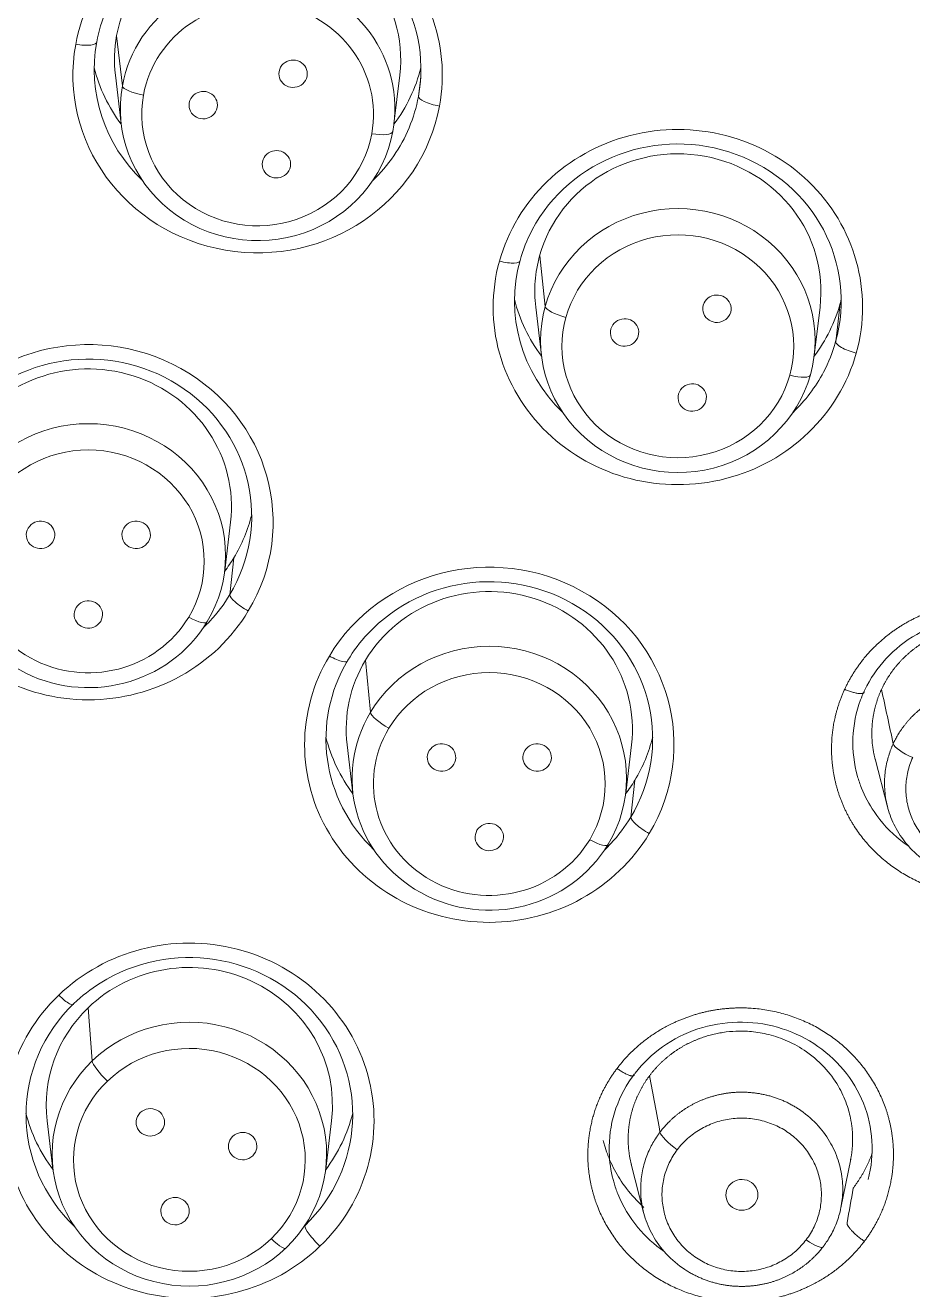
# Model space of a CAD drawing. Extents: x 6534 to 7663, y 0 to 827.
# Drawn here: x 7119.83 to 7132.29, y 513.74 to 531.49 of the extents above; entities that cross this region are included whole.
import ezdxf

# ---------------------------------------------------------------- set-up
doc = ezdxf.new("R2010")
doc.units = 0
doc.header["$LTSCALE"] = 30
doc.header["$MEASUREMENT"] = 0
doc.layers.add('1', color=7, linetype='CONTINUOUS')

msp = doc.modelspace()

# ---------------------------------------------------------------- linework, layer by layer
at = {"layer": '1', "color": 7, "linetype": 'Continuous', "lineweight": 13}
for p, q in [((7121.112, 531.348), (7121.193, 530.645)), ((7125.381, 530.76), (7125.349, 530.495)), ((7127.051, 528.258), (7127.13, 527.547)), ((7131.27, 527.588), (7131.207, 527.052)), ((7122.758, 524.02), (7122.701, 523.5)), ((7124.604, 522.579), (7124.675, 521.849)), ((7128.387, 520.896), (7128.33, 520.376)), ((7120.712, 517.702), (7120.77, 516.956))]:
    msp.add_line(p, q, dxfattribs=at)
at = {"layer": '1', "color": 7, "linetype": 'Continuous', "lineweight": 18}
for p, q in [((7121.095, 530.793), (7121.176, 530.112)), ((7125.005, 530.112), (7125.087, 530.793)), ((7126.995, 527.537), (7127.077, 526.856)), ((7130.906, 526.856), (7130.988, 527.537)), ((7122.63, 523.836), (7122.711, 524.517)), ((7124.348, 521.392), (7124.429, 520.711)), ((7128.259, 520.711), (7128.34, 521.392)), ((7131.759, 521.194), (7131.935, 520.521)), ((7120.137, 516.116), (7120.218, 515.435)), ((7124.047, 515.435), (7124.129, 516.116)), ((7128.337, 515.504), (7128.51, 514.827)), ((7131.279, 514.892), (7131.418, 515.576))]:
    msp.add_line(p, q, dxfattribs=at)
for centre, major_axis, ratio, start_param, end_param in [((7103.394, 533.307), (-60.5, 0), 0.961466, 2.420581, 4.712389), ((7103.394, 533.445), (60, 0), 0.961466, 4.72417, 7.853982), ((7103.394, 533.445), (-59.925, 0), 0.961466, 1.570796, 4.712389), ((7123.091, 530.878), (2.293, 0), 0.961466, 6.108652, 9.042393), ((7123.091, 531.013), (-2.009, 0), 0.961466, 3.027339, 6.108652), ((7123.091, 530.323), (-1.927, 0), 0.961466, 2.96706, 6.108652), ((7123.091, 530.878), (2.293, 0), 0.961466, 2.759208, 2.96706), ((7123.091, 531.013), (-2.009, 0), 0.961466, 6.108652, 6.397483), ((7123.091, 530.878), (2.293, 0), 0.961466, 2.96706, 3.929831), ((7123.091, 531.43), (2.359, 0), 0.961466, 3.377921, 3.765908), ((7123.091, 531.43), (2.359, 0), 0.961466, 5.658865, 6.046901), ((7123.091, 530.323), (-1.927, 0), 0.961466, 6.108652, 9.250245), ((7123.091, 530.878), (2.293, 0), 0.961466, 5.900801, 6.108652), ((7123.091, 530.878), (2.293, 0), 0.961466, 5.494982, 5.900801), ((7128.991, 527.623), (2.293, 0), 0.961466, 6.021386, 8.955127), ((7128.991, 527.758), (-2.009, 0), 0.961466, 3.02735, 6.021386), ((7128.991, 527.068), (-1.927, 0), 0.961466, 2.879793, 6.021386), ((7128.991, 527.623), (2.293, 0), 0.961466, 2.671941, 2.879793), ((7128.991, 527.758), (-2.009, 0), 0.961466, 6.021386, 6.397493), ((7128.991, 527.623), (2.293, 0), 0.961466, 2.879793, 3.929935), ((7128.991, 528.175), (2.359, 0), 0.961466, 3.377883, 3.765919), ((7128.991, 527.068), (-1.927, 0), 0.961466, 6.021386, 9.162979), ((7128.991, 528.175), (2.359, 0), 0.961466, 5.658876, 6.021386), ((7128.991, 528.175), (2.359, 0), 0.961466, 6.021386, 6.046961), ((7120.715, 524.603), (2.293, 0), 0.961466, 5.759587, 8.693327), ((7128.991, 527.623), (2.293, 0), 0.961466, 5.813534, 6.021386), ((7120.715, 524.738), (-2.009, 0), 0.961466, 3.027333, 5.759587), ((7128.991, 527.623), (2.293, 0), 0.961466, 5.494856, 5.813534), ((7120.715, 524.048), (-1.927, 0), 0.961466, 2.617994, 5.759587), ((7120.715, 524.048), (-1.927, 0), 0.961466, 5.759587, 8.901179), ((7120.715, 525.154), (2.359, 0), 0.961466, 5.759587, 6.046944), ((7120.715, 525.154), (2.359, 0), 0.961466, 5.658859, 5.759587), ((7126.344, 521.478), (2.293, 0), 0.961466, 5.759587, 8.693327), ((7126.344, 521.613), (-2.009, 0), 0.961466, 3.027333, 5.759587), ((7120.715, 524.603), (2.293, 0), 0.961466, 5.551735, 5.759587), ((7120.715, 524.603), (2.293, 0), 0.961466, 5.494939, 5.551735), ((7126.344, 521.478), (2.293, 0), 0.961466, 2.410142, 2.617994), ((7126.344, 520.923), (-1.927, 0), 0.961466, 2.617994, 5.759587), ((7126.344, 521.478), (2.293, 0), 0.961466, 2.617994, 3.929788), ((7126.344, 521.613), (-2.009, 0), 0.961466, 5.759587, 6.397477), ((7126.344, 520.923), (-1.927, 0), 0.961466, 5.759587, 8.901179), ((7126.344, 522.03), (2.359, 0), 0.961466, 3.377916, 3.765902), ((7126.344, 522.03), (2.359, 0), 0.961466, 5.759587, 6.046944), ((7132.288, 521.296), (0.272, -0.126), 0.251181, 3.328576, 4.828104), ((7126.344, 522.03), (2.359, 0), 0.961466, 5.658859, 5.759587), ((7126.344, 521.478), (2.293, 0), 0.961466, 5.551735, 5.759587), ((7126.344, 521.478), (2.293, 0), 0.961466, 5.494985, 5.551735), ((7122.133, 516.201), (2.293, 0), 0.961466, 5.497787, 8.431528), ((7122.133, 516.336), (-2.009, 0), 0.961466, 3.027317, 5.497787), ((7122.133, 516.201), (2.293, 0), 0.961466, 2.148343, 2.356194), ((7122.133, 516.201), (2.293, 0), 0.961466, 2.356194, 3.929826), ((7122.133, 516.336), (-2.009, 0), 0.961466, 5.497787, 6.39751), ((7122.133, 515.646), (-1.927, 0), 0.961466, 2.356194, 5.497787), ((7122.133, 515.646), (-1.927, 0), 0.961466, 5.497787, 8.63938), ((7122.133, 516.753), (2.359, 0), 0.961466, 3.377899, 3.765935), ((7122.133, 516.753), (2.359, 0), 0.961466, 5.658892, 6.046928), ((7128.982, 515.791), (0.239, -0.181), 0.222443, 3.379309, 4.878842), ((7130.792, 514.526), (-0.239, 0.181), 0.222393, 1.737382, 3.254359)]:
    msp.add_ellipse(centre, major_axis=major_axis, ratio=ratio, start_param=start_param, end_param=end_param, dxfattribs=at)
at = {"layer": '1', "color": 7, "linetype": 'Continuous', "lineweight": 13}
for centre, major_axis, ratio, start_param, end_param in [((7103.394, 533.307), (-59.425, 0), 0.961466, 1.570796, 4.70194), ((7103.394, 533.307), (-57.948, 0), 0.961466, 1.579187, 4.712389), ((7103.394, 533.352), (57.403, 0), 0.961466, 4.721079, 7.853982), ((7123.091, 530.793), (2.593, 0), 0.961466, 6.108652, 9.250245), ((7123.091, 530.243), (-1.627, 0), 0.961466, 2.96706, 6.108652), ((7123.091, 530.793), (2.593, 0), 0.961466, 2.96706, 6.108652), ((7120.537, 531.309), (0.295, -0.054), 0.270747, 4.762002, 6.365395), ((7121.488, 530.597), (-0.295, 0.054), 0.270747, 0.08221, 1.620409), ((7123.091, 530.243), (-1.627, 0), 0.961466, 6.108652, 9.250245), ((7125.644, 530.443), (-0.295, 0.054), 0.270747, 0.017015, 1.620409), ((7128.991, 527.538), (2.593, 0), 0.961466, 6.021386, 9.162979), ((7124.693, 530.054), (0.295, -0.054), 0.270747, 4.762002, 6.300201), ((7128.991, 526.988), (-1.627, 0), 0.961466, 2.879793, 6.021386), ((7128.991, 527.538), (2.593, 0), 0.961466, 2.879793, 6.021386), ((7126.487, 528.266), (0.289, -0.081), 0.265556, 4.786262, 6.389655), ((7127.42, 527.475), (-0.289, 0.081), 0.265556, 0.10647, 1.644669), ((7128.991, 526.988), (-1.627, 0), 0.961466, 6.021386, 9.162979), ((7120.715, 524.518), (2.593, 0), 0.961466, 5.759587, 8.901179), ((7131.496, 526.975), (-0.289, 0.081), 0.265556, 0.041276, 1.644669), ((7130.563, 526.665), (0.289, -0.081), 0.265556, 4.786262, 6.324461), ((7120.715, 524.518), (2.593, 0), 0.961466, 2.617994, 5.759587), ((7120.715, 523.968), (-1.627, 0), 0.961466, 2.617994, 5.759587), ((7120.715, 523.968), (-1.627, 0), 0.961466, 5.759587, 8.901179), ((7126.344, 521.393), (2.593, 0), 0.961466, 5.759587, 8.901179), ((7122.961, 523.353), (-0.257, 0.154), 0.238091, 0.109412, 1.712805), ((7122.124, 523.268), (0.257, -0.154), 0.238091, 4.854398, 6.392597), ((7126.344, 521.393), (2.593, 0), 0.961466, 2.617994, 5.759587), ((7124.098, 522.722), (0.257, -0.154), 0.238091, 4.854398, 6.457791), ((7126.344, 520.843), (-1.627, 0), 0.961466, 2.617994, 5.759587), ((7124.935, 521.708), (-0.257, 0.154), 0.238091, 0.174606, 1.712805), ((7126.344, 520.843), (-1.627, 0), 0.961466, 5.759587, 8.901179), ((7128.59, 520.229), (-0.257, 0.154), 0.238091, 0.109412, 1.712805), ((7127.754, 520.143), (0.257, -0.154), 0.238091, 4.854398, 6.392597), ((7122.133, 516.116), (2.593, 0), 0.961466, 5.497787, 8.63938), ((7122.133, 516.116), (2.593, 0), 0.961466, 2.356194, 5.497787), ((7120.299, 517.961), (0.208, -0.216), 0.194401, 4.911891, 6.515285), ((7122.133, 515.566), (-1.627, 0), 0.961466, 2.356194, 5.497787), ((7120.982, 516.755), (-0.208, 0.216), 0.194401, 0.232099, 1.770298), ((7122.133, 515.566), (-1.627, 0), 0.961466, 5.497787, 8.63938), ((7123.966, 514.435), (-0.208, 0.216), 0.194401, 0.166905, 1.770298), ((7123.284, 514.542), (0.208, -0.216), 0.194401, 4.911891, 6.45009)]:
    msp.add_ellipse(centre, major_axis=major_axis, ratio=ratio, start_param=start_param, end_param=end_param, dxfattribs=at)
at = {"layer": '1', "color": 7, "linetype": 'Continuous', "lineweight": 18}
for points in [[(7123.786, 530.781), (7123.791, 530.826), (7123.781, 530.904), (7123.687, 530.996), (7123.563, 531.017), (7123.441, 530.963), (7123.403, 530.893), (7123.392, 530.847)], [(7123.392, 530.847), (7123.387, 530.802), (7123.397, 530.724), (7123.49, 530.632), (7123.615, 530.611), (7123.736, 530.665), (7123.774, 530.736), (7123.786, 530.781)], [(7122.524, 530.339), (7122.53, 530.385), (7122.519, 530.463), (7122.426, 530.554), (7122.301, 530.576), (7122.18, 530.521), (7122.142, 530.451), (7122.13, 530.406)], [(7122.13, 530.406), (7122.125, 530.36), (7122.136, 530.282), (7122.229, 530.191), (7122.353, 530.169), (7122.475, 530.224), (7122.513, 530.294), (7122.524, 530.339)], [(7123.553, 529.51), (7123.558, 529.555), (7123.548, 529.633), (7123.454, 529.725), (7123.33, 529.746), (7123.208, 529.692), (7123.17, 529.622), (7123.159, 529.576)], [(7123.159, 529.576), (7123.153, 529.531), (7123.164, 529.453), (7123.257, 529.361), (7123.382, 529.34), (7123.503, 529.394), (7123.541, 529.465), (7123.553, 529.51)], [(7129.346, 527.565), (7129.337, 527.52), (7129.34, 527.441), (7129.425, 527.342), (7129.547, 527.31), (7129.673, 527.354), (7129.717, 527.421), (7129.733, 527.465)], [(7129.733, 527.465), (7129.742, 527.51), (7129.739, 527.589), (7129.654, 527.688), (7129.532, 527.72), (7129.406, 527.675), (7129.362, 527.609), (7129.346, 527.565)], [(7128.436, 527.131), (7128.445, 527.176), (7128.442, 527.255), (7128.357, 527.354), (7128.236, 527.386), (7128.109, 527.341), (7128.065, 527.275), (7128.05, 527.231)], [(7128.05, 527.231), (7128.04, 527.186), (7128.044, 527.107), (7128.128, 527.008), (7128.25, 526.976), (7128.376, 527.02), (7128.42, 527.087), (7128.436, 527.131)], [(7128.999, 526.318), (7128.99, 526.273), (7128.993, 526.194), (7129.078, 526.095), (7129.199, 526.063), (7129.326, 526.108), (7129.37, 526.175), (7129.385, 526.218)], [(7129.385, 526.218), (7129.395, 526.264), (7129.391, 526.342), (7129.307, 526.441), (7129.185, 526.473), (7129.059, 526.429), (7129.015, 526.362), (7128.999, 526.318)], [(7120.217, 524.244), (7120.238, 524.285), (7120.256, 524.362), (7120.201, 524.479), (7120.092, 524.54), (7119.958, 524.529), (7119.897, 524.475), (7119.871, 524.436)], [(7121.559, 524.244), (7121.581, 524.285), (7121.599, 524.362), (7121.543, 524.479), (7121.434, 524.54), (7121.3, 524.529), (7121.24, 524.475), (7121.213, 524.436)], [(7119.871, 524.436), (7119.849, 524.395), (7119.831, 524.319), (7119.887, 524.202), (7119.996, 524.141), (7120.13, 524.152), (7120.19, 524.206), (7120.217, 524.244)], [(7121.213, 524.436), (7121.192, 524.395), (7121.174, 524.319), (7121.229, 524.202), (7121.338, 524.141), (7121.472, 524.152), (7121.532, 524.206), (7121.559, 524.244)], [(7120.542, 523.319), (7120.521, 523.278), (7120.503, 523.201), (7120.558, 523.084), (7120.667, 523.023), (7120.801, 523.034), (7120.861, 523.088), (7120.888, 523.126)], [(7120.888, 523.126), (7120.909, 523.168), (7120.927, 523.244), (7120.872, 523.361), (7120.763, 523.422), (7120.629, 523.411), (7120.569, 523.357), (7120.542, 523.319)], [(7125.846, 521.119), (7125.867, 521.161), (7125.885, 521.237), (7125.83, 521.354), (7125.721, 521.415), (7125.587, 521.404), (7125.527, 521.35), (7125.5, 521.312)], [(7127.189, 521.119), (7127.21, 521.161), (7127.228, 521.237), (7127.172, 521.354), (7127.063, 521.415), (7126.93, 521.404), (7126.869, 521.35), (7126.842, 521.312)], [(7125.5, 521.312), (7125.479, 521.27), (7125.461, 521.194), (7125.516, 521.077), (7125.625, 521.016), (7125.759, 521.027), (7125.819, 521.081), (7125.846, 521.119)], [(7126.842, 521.312), (7126.821, 521.27), (7126.803, 521.194), (7126.858, 521.077), (7126.967, 521.016), (7127.101, 521.027), (7127.162, 521.081), (7127.189, 521.119)], [(7126.517, 520.002), (7126.538, 520.043), (7126.557, 520.12), (7126.501, 520.236), (7126.392, 520.298), (7126.258, 520.286), (7126.198, 520.233), (7126.171, 520.194)], [(7126.171, 520.194), (7126.15, 520.153), (7126.132, 520.076), (7126.187, 519.959), (7126.296, 519.898), (7126.43, 519.91), (7126.49, 519.963), (7126.517, 520.002)], [(7121.443, 516.229), (7121.412, 516.194), (7121.374, 516.125), (7121.396, 515.998), (7121.485, 515.912), (7121.617, 515.89), (7121.69, 515.927), (7121.726, 515.957)], [(7121.726, 515.957), (7121.758, 515.992), (7121.796, 516.061), (7121.774, 516.188), (7121.685, 516.274), (7121.553, 516.296), (7121.48, 516.26), (7121.443, 516.229)], [(7122.74, 515.895), (7122.708, 515.86), (7122.67, 515.791), (7122.692, 515.664), (7122.781, 515.578), (7122.913, 515.556), (7122.986, 515.592), (7123.023, 515.623)], [(7123.023, 515.623), (7123.054, 515.658), (7123.092, 515.727), (7123.07, 515.854), (7122.982, 515.94), (7122.849, 515.962), (7122.776, 515.925), (7122.74, 515.895)], [(7129.707, 515.202), (7129.679, 515.158), (7129.649, 515.074), (7129.697, 514.937), (7129.811, 514.856), (7129.963, 514.854), (7130.037, 514.907), (7130.072, 514.947)], [(7130.072, 514.947), (7130.101, 514.991), (7130.13, 515.075), (7130.082, 515.212), (7129.968, 515.293), (7129.817, 515.295), (7129.742, 515.242), (7129.707, 515.202)], [(7121.791, 514.982), (7121.759, 514.948), (7121.721, 514.878), (7121.743, 514.752), (7121.832, 514.665), (7121.964, 514.643), (7122.037, 514.68), (7122.074, 514.71)], [(7122.074, 514.71), (7122.105, 514.745), (7122.143, 514.814), (7122.121, 514.941), (7122.032, 515.027), (7121.9, 515.05), (7121.827, 515.013), (7121.791, 514.982)]]:
    msp.add_open_spline(points, degree=3, dxfattribs=at)
at = {"layer": '1', "color": 7, "linetype": 'Continuous', "lineweight": 13}
for points, degree, knots in [([(7131.333, 522.172), (7131.507, 522.548), (7131.968, 522.967), (7132.326, 523.186), (7132.524, 523.259), (7132.921, 523.406), (7133.778, 523.384), (7134.557, 523.05), (7135.145, 522.453), (7135.298, 522.071), (7135.373, 521.883), (7135.408, 521.681), (7135.443, 521.482), (7135.429, 520.871), (7135.254, 520.494)], 2, [0, 0, 0, 0.125, 0.1875, 0.25, 0.25, 0.375, 0.5, 0.625, 0.75, 0.75, 0.8125, 0.8125, 0.875, 1, 1, 1]), ([(7135.254, 520.494), (7135.08, 520.119), (7134.619, 519.699), (7134.261, 519.48), (7134.064, 519.407), (7133.666, 519.26), (7132.809, 519.282), (7132.03, 519.616), (7131.442, 520.213), (7131.29, 520.595), (7131.215, 520.784), (7131.179, 520.985), (7131.144, 521.184), (7131.159, 521.796), (7131.333, 522.172)], 2, [0, 0, 0, 0.125, 0.1875, 0.25, 0.25, 0.375, 0.5, 0.625, 0.75, 0.75, 0.8125, 0.8125, 0.875, 1, 1, 1]), ([(7134.332, 520.339), (7134.302, 520.274), (7134.266, 520.213), (7134.182, 520.098), (7134.133, 520.044), (7134.027, 519.948), (7133.969, 519.904), (7133.845, 519.829), (7133.779, 519.797), (7133.643, 519.747), (7133.572, 519.728), (7133.427, 519.704), (7133.354, 519.699), (7133.208, 519.703), (7133.135, 519.712), (7132.992, 519.743), (7132.922, 519.765), (7132.788, 519.822), (7132.724, 519.857), (7132.605, 519.938), (7132.549, 519.985), (7132.448, 520.087), (7132.403, 520.143), (7132.325, 520.262), (7132.292, 520.325), (7132.239, 520.457), (7132.22, 520.525), (7132.195, 520.664), (7132.19, 520.734), (7132.194, 520.875), (7132.203, 520.945), (7132.235, 521.082), (7132.258, 521.15), (7132.288, 521.214)], 3, [0, 0, 0, 0, 0.0625, 0.0625, 0.125, 0.125, 0.1875, 0.1875, 0.25, 0.25, 0.3125, 0.3125, 0.375, 0.375, 0.4375, 0.4375, 0.5, 0.5, 0.5625, 0.5625, 0.625, 0.625, 0.6875, 0.6875, 0.75, 0.75, 0.8125, 0.8125, 0.875, 0.875, 0.9375, 0.9375, 1, 1, 1, 1]), ([(7132.222, 519.975), (7132.187, 519.999), (7132.003, 520.135), (7131.761, 520.396), (7131.616, 520.67), (7131.57, 520.785)], 3, [0, 0, 0, 0, 0.118668, 0.643089, 1, 1, 1, 1]), ([(7128.137, 516.849), (7128.388, 517.181), (7128.929, 517.499), (7129.327, 517.642), (7129.536, 517.674), (7129.957, 517.738), (7130.79, 517.546), (7131.48, 517.063), (7131.926, 516.361), (7131.992, 515.957), (7132.025, 515.758), (7132.016, 515.554), (7132.007, 515.352), (7131.861, 514.757), (7131.609, 514.423)], 2, [0, 0, 0, 0.125, 0.1875, 0.25, 0.25, 0.375, 0.5, 0.625, 0.75, 0.75, 0.8125, 0.8125, 0.875, 1, 1, 1]), ([(7131.609, 514.423), (7131.357, 514.091), (7130.816, 513.773), (7130.418, 513.63), (7130.209, 513.598), (7129.789, 513.534), (7128.955, 513.726), (7128.265, 514.209), (7127.819, 514.911), (7127.753, 515.315), (7127.72, 515.514), (7127.729, 515.718), (7127.738, 515.92), (7127.884, 516.515), (7128.137, 516.849)], 2, [0, 0, 0, 0.125, 0.1875, 0.25, 0.25, 0.375, 0.5, 0.625, 0.75, 0.75, 0.8125, 0.8125, 0.875, 1, 1, 1]), ([(7128.982, 515.708), (7129.025, 515.765), (7129.074, 515.818), (7129.181, 515.914), (7129.24, 515.956), (7129.365, 516.03), (7129.431, 516.061), (7129.569, 516.11), (7129.64, 516.128), (7129.784, 516.15), (7129.858, 516.154), (7130.004, 516.148), (7130.077, 516.139), (7130.22, 516.106), (7130.289, 516.082), (7130.422, 516.024), (7130.486, 515.988), (7130.604, 515.905), (7130.659, 515.858), (7130.758, 515.755), (7130.803, 515.698), (7130.879, 515.578), (7130.912, 515.514), (7130.962, 515.382), (7130.981, 515.314), (7131.004, 515.175), (7131.008, 515.104), (7131.002, 514.963), (7130.992, 514.893), (7130.958, 514.756), (7130.934, 514.69), (7130.873, 514.562), (7130.835, 514.501), (7130.792, 514.444)], 3, [0, 0, 0, 0, 0.0625, 0.0625, 0.125, 0.125, 0.1875, 0.1875, 0.25, 0.25, 0.3125, 0.3125, 0.375, 0.375, 0.4375, 0.4375, 0.5, 0.5, 0.5625, 0.5625, 0.625, 0.625, 0.6875, 0.6875, 0.75, 0.75, 0.8125, 0.8125, 0.875, 0.875, 0.9375, 0.9375, 1, 1, 1, 1]), ([(7130.792, 514.444), (7130.749, 514.387), (7130.7, 514.334), (7130.593, 514.238), (7130.534, 514.196), (7130.409, 514.122), (7130.343, 514.091), (7130.206, 514.042), (7130.135, 514.025), (7129.99, 514.003), (7129.916, 513.998), (7129.77, 514.004), (7129.697, 514.014), (7129.555, 514.046), (7129.485, 514.07), (7129.352, 514.129), (7129.289, 514.164), (7129.17, 514.247), (7129.115, 514.294), (7129.016, 514.398), (7128.971, 514.454), (7128.895, 514.574), (7128.863, 514.638), (7128.812, 514.77), (7128.794, 514.838), (7128.771, 514.977), (7128.766, 515.048), (7128.772, 515.189), (7128.782, 515.259), (7128.816, 515.396), (7128.84, 515.462), (7128.902, 515.59), (7128.939, 515.651), (7128.982, 515.708)], 3, [0, 0, 0, 0, 0.0625, 0.0625, 0.125, 0.125, 0.1875, 0.1875, 0.25, 0.25, 0.3125, 0.3125, 0.375, 0.375, 0.4375, 0.4375, 0.5, 0.5, 0.5625, 0.5625, 0.625, 0.625, 0.6875, 0.6875, 0.75, 0.75, 0.8125, 0.8125, 0.875, 0.875, 0.9375, 0.9375, 1, 1, 1, 1]), ([(7128.8, 514.279), (7128.66, 514.375), (7128.397, 514.615), (7128.188, 514.967), (7128.11, 515.192), (7128.095, 515.244)], 3, [0, 0, 0, 0, 0.410489, 0.863856, 1, 1, 1, 1])]:
    msp.add_open_spline(points, degree=degree, knots=knots, dxfattribs=at)
at = {"layer": '1', "color": 7, "linetype": 'Continuous', "lineweight": 18}
for points, knots in [([(7131.607, 522.144), (7131.61, 522.15), (7131.687, 522.315), (7131.895, 522.621), (7132.33, 522.968), (7132.86, 523.176), (7133.432, 523.22), (7133.99, 523.095), (7134.484, 522.814), (7134.866, 522.403), (7135.101, 521.9), (7135.153, 521.472), (7135.13, 521.228), (7135.121, 521.166)], [0, 0, 0, 0, 0.003993, 0.106706, 0.213443, 0.320568, 0.427623, 0.534695, 0.641752, 0.74884, 0.855856, 0.962956, 1, 1, 1, 1]), ([(7131.85, 522.171), (7131.856, 522.182), (7131.866, 522.205), (7131.883, 522.238), (7131.901, 522.271), (7131.92, 522.304), (7131.94, 522.337), (7131.96, 522.368), (7131.982, 522.4), (7132.004, 522.431), (7132.027, 522.462), (7132.051, 522.492), (7132.076, 522.521), (7132.102, 522.55), (7132.128, 522.579), (7132.155, 522.607), (7132.183, 522.634), (7132.212, 522.66), (7132.242, 522.686), (7132.272, 522.712), (7132.303, 522.736), (7132.335, 522.76), (7132.367, 522.783), (7132.4, 522.806), (7132.434, 522.827), (7132.468, 522.848), (7132.503, 522.868), (7132.539, 522.887), (7132.575, 522.905), (7132.612, 522.923), (7132.649, 522.939), (7132.687, 522.955), (7132.77, 522.986), (7132.91, 523.03), (7133.124, 523.067), (7133.372, 523.075), (7133.649, 523.039), (7133.958, 522.941), (7134.254, 522.77), (7134.495, 522.546), (7134.659, 522.32), (7134.736, 522.162), (7134.769, 522.078), (7134.776, 522.058), (7134.784, 522.038), (7134.79, 522.018), (7134.797, 521.998), (7134.803, 521.978), (7134.809, 521.957), (7134.815, 521.937), (7134.82, 521.917), (7134.825, 521.896), (7134.83, 521.876), (7134.835, 521.855), (7134.839, 521.835), (7134.843, 521.814), (7134.846, 521.794), (7134.849, 521.773), (7134.852, 521.753), (7134.855, 521.732), (7134.857, 521.711), (7134.86, 521.691), (7134.861, 521.67), (7134.863, 521.649), (7134.864, 521.629), (7134.865, 521.608), (7134.866, 521.588), (7134.866, 521.567), (7134.866, 521.546), (7134.866, 521.526), (7134.865, 521.505), (7134.864, 521.485), (7134.863, 521.464), (7134.862, 521.444), (7134.86, 521.424), (7134.858, 521.403), (7134.856, 521.383), (7134.853, 521.363), (7134.85, 521.343), (7134.847, 521.322), (7134.844, 521.302), (7134.841, 521.285), (7134.839, 521.274), (7134.838, 521.27)], [0, 0, 0, 0, 0.008428, 0.016875, 0.025341, 0.033825, 0.042327, 0.050849, 0.059388, 0.067947, 0.076524, 0.085119, 0.093733, 0.102366, 0.111017, 0.119686, 0.128375, 0.137081, 0.145807, 0.154551, 0.163313, 0.172094, 0.180893, 0.189711, 0.198548, 0.207403, 0.216277, 0.225169, 0.234079, 0.243008, 0.251956, 0.260922, 0.269907, 0.310209, 0.357329, 0.411261, 0.471997, 0.53953, 0.622794, 0.695465, 0.757529, 0.808974, 0.813779, 0.818578, 0.823371, 0.82816, 0.832943, 0.83772, 0.842493, 0.84726, 0.852022, 0.856779, 0.86153, 0.866276, 0.871016, 0.875752, 0.880482, 0.885207, 0.889926, 0.894641, 0.899349, 0.904053, 0.908751, 0.913445, 0.918132, 0.922815, 0.927492, 0.932164, 0.936831, 0.941492, 0.946148, 0.950799, 0.955444, 0.960084, 0.964719, 0.969349, 0.973973, 0.978592, 0.983206, 0.987815, 0.992418, 0.997016, 1, 1, 1, 1]), ([(7131.57, 520.785), (7131.548, 520.839), (7131.47, 521.067), (7131.419, 521.491), (7131.501, 521.895), (7131.588, 522.104), (7131.607, 522.144)], [0, 0, 0, 0, 0.124514, 0.515201, 0.906881, 1, 1, 1, 1]), ([(7131.762, 521.185), (7131.761, 521.187), (7131.759, 521.197), (7131.755, 521.213), (7131.75, 521.234), (7131.745, 521.254), (7131.741, 521.275), (7131.737, 521.295), (7131.734, 521.316), (7131.731, 521.336), (7131.728, 521.357), (7131.725, 521.378), (7131.722, 521.398), (7131.72, 521.419), (7131.719, 521.439), (7131.717, 521.46), (7131.716, 521.481), (7131.715, 521.501), (7131.714, 521.522), (7131.714, 521.543), (7131.714, 521.563), (7131.714, 521.584), (7131.715, 521.604), (7131.716, 521.625), (7131.717, 521.645), (7131.718, 521.666), (7131.72, 521.686), (7131.722, 521.706), (7131.724, 521.727), (7131.727, 521.747), (7131.73, 521.767), (7131.733, 521.787), (7131.736, 521.807), (7131.74, 521.827), (7131.744, 521.847), (7131.748, 521.867), (7131.752, 521.887), (7131.757, 521.906), (7131.762, 521.926), (7131.767, 521.945), (7131.773, 521.965), (7131.779, 521.984), (7131.785, 522.003), (7131.791, 522.022), (7131.797, 522.041), (7131.804, 522.06), (7131.811, 522.079), (7131.819, 522.098), (7131.826, 522.116), (7131.834, 522.135), (7131.842, 522.153), (7131.848, 522.165), (7131.85, 522.171)], [0, 0, 0, 0, 0.008145, 0.028944, 0.04972, 0.070473, 0.091202, 0.111908, 0.132591, 0.153251, 0.173888, 0.194501, 0.215092, 0.235659, 0.256203, 0.276723, 0.297221, 0.317695, 0.338146, 0.358574, 0.378979, 0.39936, 0.419718, 0.440053, 0.460365, 0.480654, 0.500919, 0.521161, 0.54138, 0.561576, 0.581748, 0.601897, 0.622023, 0.642126, 0.662205, 0.682262, 0.702295, 0.722304, 0.742291, 0.762254, 0.782194, 0.802111, 0.822005, 0.841875, 0.861722, 0.881546, 0.901346, 0.921124, 0.940878, 0.960608, 0.980316, 1, 1, 1, 1]), ([(7134.606, 520.3), (7134.608, 520.305), (7134.613, 520.315), (7134.62, 520.33), (7134.626, 520.346), (7134.633, 520.363), (7134.662, 520.437), (7134.705, 520.578), (7134.734, 520.798), (7134.724, 521.035), (7134.665, 521.284), (7134.552, 521.533), (7134.377, 521.769), (7134.141, 521.974), (7133.932, 522.085), (7133.791, 522.137), (7133.735, 522.155), (7133.679, 522.171), (7133.623, 522.184), (7133.567, 522.195), (7133.511, 522.204), (7133.455, 522.21), (7133.399, 522.215), (7133.344, 522.217), (7133.289, 522.217), (7133.235, 522.215), (7133.182, 522.212), (7133.129, 522.206), (7133.077, 522.199), (7133.026, 522.189), (7132.976, 522.179), (7132.926, 522.166), (7132.878, 522.152), (7132.831, 522.137), (7132.785, 522.12), (7132.74, 522.102), (7132.696, 522.082), (7132.653, 522.062), (7132.612, 522.04), (7132.571, 522.017), (7132.532, 521.994), (7132.495, 521.969), (7132.458, 521.943), (7132.423, 521.917), (7132.389, 521.89), (7132.357, 521.863), (7132.325, 521.834), (7132.295, 521.806), (7132.266, 521.776), (7132.239, 521.747), (7132.213, 521.717), (7132.188, 521.686), (7132.164, 521.656), (7132.141, 521.625), (7132.12, 521.594), (7132.099, 521.563), (7132.08, 521.532), (7132.062, 521.501), (7132.045, 521.47), (7132.029, 521.439), (7132.02, 521.418), (7132.015, 521.408)], [0, 0, 0, 0, 0.003868, 0.007805, 0.01181, 0.015885, 0.020029, 0.067464, 0.118837, 0.174144, 0.233385, 0.296555, 0.363653, 0.434676, 0.50962, 0.522978, 0.536217, 0.549335, 0.562333, 0.575212, 0.58797, 0.600609, 0.613128, 0.625526, 0.637805, 0.649964, 0.662003, 0.673923, 0.685722, 0.697401, 0.708961, 0.7204, 0.73172, 0.74292, 0.754, 0.76496, 0.7758, 0.78652, 0.797121, 0.807601, 0.817962, 0.828202, 0.838323, 0.848324, 0.858205, 0.867966, 0.877608, 0.887129, 0.896531, 0.905812, 0.914974, 0.924016, 0.932938, 0.941741, 0.950423, 0.958985, 0.967428, 0.975751, 0.983954, 0.992037, 1, 1, 1, 1]), ([(7132.015, 521.408), (7132.012, 521.402), (7132.007, 521.391), (7132, 521.375), (7131.993, 521.359), (7131.987, 521.343), (7131.96, 521.275), (7131.92, 521.144), (7131.889, 520.938), (7131.893, 520.708), (7131.943, 520.46), (7132.05, 520.206), (7132.223, 519.96), (7132.466, 519.742), (7132.683, 519.624), (7132.83, 519.57), (7132.886, 519.552), (7132.942, 519.537), (7132.998, 519.523), (7133.054, 519.512), (7133.111, 519.503), (7133.166, 519.497), (7133.222, 519.493), (7133.277, 519.49), (7133.332, 519.49), (7133.386, 519.492), (7133.44, 519.496), (7133.493, 519.501), (7133.545, 519.509), (7133.596, 519.518), (7133.646, 519.529), (7133.695, 519.541), (7133.744, 519.555), (7133.791, 519.571), (7133.837, 519.588), (7133.882, 519.606), (7133.926, 519.625), (7133.968, 519.646), (7134.01, 519.668), (7134.05, 519.69), (7134.089, 519.714), (7134.127, 519.739), (7134.163, 519.764), (7134.198, 519.791), (7134.232, 519.818), (7134.265, 519.845), (7134.296, 519.874), (7134.326, 519.902), (7134.355, 519.931), (7134.382, 519.961), (7134.408, 519.991), (7134.433, 520.021), (7134.457, 520.052), (7134.48, 520.083), (7134.501, 520.113), (7134.521, 520.144), (7134.541, 520.176), (7134.558, 520.207), (7134.575, 520.238), (7134.591, 520.269), (7134.601, 520.289), (7134.606, 520.3)], [0, 0, 0, 0, 0.004262, 0.008395, 0.012399, 0.016275, 0.020023, 0.063396, 0.111868, 0.165437, 0.224099, 0.287852, 0.356691, 0.430612, 0.509612, 0.522991, 0.53625, 0.549388, 0.562405, 0.575301, 0.588077, 0.600731, 0.613265, 0.625678, 0.63797, 0.650141, 0.662192, 0.674122, 0.68593, 0.697618, 0.709186, 0.720632, 0.731957, 0.743162, 0.754246, 0.765209, 0.776051, 0.786772, 0.797372, 0.807852, 0.81821, 0.828448, 0.838565, 0.848561, 0.858436, 0.868191, 0.877824, 0.887337, 0.896728, 0.905999, 0.915149, 0.924178, 0.933086, 0.941874, 0.95054, 0.959086, 0.96751, 0.975814, 0.983997, 0.992059, 1, 1, 1, 1]), ([(7128.379, 516.768), (7128.383, 516.773), (7128.494, 516.919), (7128.764, 517.178), (7129.264, 517.43), (7129.828, 517.527), (7130.397, 517.455), (7130.916, 517.222), (7131.338, 516.849), (7131.623, 516.37), (7131.745, 515.832), (7131.709, 515.466), (7131.663, 515.291)], [0, 0, 0, 0, 0.004149, 0.11085, 0.221732, 0.333017, 0.44423, 0.55546, 0.666674, 0.777922, 0.889093, 1, 1, 1, 1]), ([(7128.594, 516.749), (7128.602, 516.759), (7128.617, 516.779), (7128.641, 516.808), (7128.666, 516.837), (7128.691, 516.865), (7128.718, 516.893), (7128.745, 516.92), (7128.773, 516.947), (7128.801, 516.972), (7128.83, 516.998), (7128.86, 517.022), (7128.891, 517.046), (7128.922, 517.07), (7128.954, 517.092), (7128.987, 517.114), (7129.02, 517.135), (7129.054, 517.155), (7129.089, 517.175), (7129.124, 517.193), (7129.159, 517.211), (7129.196, 517.228), (7129.232, 517.244), (7129.269, 517.26), (7129.307, 517.274), (7129.345, 517.287), (7129.384, 517.3), (7129.423, 517.312), (7129.462, 517.322), (7129.502, 517.332), (7129.542, 517.341), (7129.582, 517.348), (7129.67, 517.363), (7129.817, 517.377), (7130.034, 517.371), (7130.278, 517.329), (7130.542, 517.238), (7130.822, 517.08), (7131.075, 516.854), (7131.263, 516.587), (7131.373, 516.333), (7131.415, 516.163), (7131.429, 516.074), (7131.432, 516.053), (7131.435, 516.032), (7131.437, 516.011), (7131.439, 515.99), (7131.441, 515.969), (7131.442, 515.948), (7131.444, 515.927), (7131.444, 515.906), (7131.445, 515.885), (7131.445, 515.865), (7131.445, 515.844), (7131.445, 515.823), (7131.444, 515.802), (7131.443, 515.781), (7131.442, 515.76), (7131.44, 515.739), (7131.439, 515.719), (7131.436, 515.698), (7131.434, 515.677), (7131.431, 515.657), (7131.428, 515.636), (7131.425, 515.616), (7131.421, 515.596), (7131.418, 515.579), (7131.416, 515.57), (7131.416, 515.567)], [0, 0, 0, 0, 0.009068, 0.018157, 0.027265, 0.036393, 0.045542, 0.05471, 0.063898, 0.073107, 0.082335, 0.091583, 0.100851, 0.11014, 0.119448, 0.128776, 0.138124, 0.147492, 0.15688, 0.166288, 0.175715, 0.185163, 0.194631, 0.204118, 0.213626, 0.223154, 0.232701, 0.242268, 0.251856, 0.261463, 0.27109, 0.280737, 0.290404, 0.333767, 0.384466, 0.442493, 0.507842, 0.580503, 0.67009, 0.74828, 0.815057, 0.87041, 0.875579, 0.880742, 0.8859, 0.891052, 0.896198, 0.901339, 0.906474, 0.911603, 0.916726, 0.921844, 0.926956, 0.932063, 0.937163, 0.942258, 0.947348, 0.952431, 0.957509, 0.962582, 0.967648, 0.972709, 0.977764, 0.982814, 0.987857, 0.992895, 0.997928, 1, 1, 1, 1]), ([(7128.095, 515.244), (7128.059, 515.366), (7128.006, 515.672), (7128.054, 516.167), (7128.221, 516.546), (7128.352, 516.733), (7128.379, 516.768)], [0, 0, 0, 0, 0.237749, 0.577904, 0.918925, 1, 1, 1, 1]), ([(7128.339, 515.498), (7128.328, 515.539), (7128.318, 515.587), (7128.309, 515.642), (7128.307, 515.663), (7128.304, 515.684), (7128.301, 515.705), (7128.299, 515.726), (7128.298, 515.747), (7128.296, 515.768), (7128.295, 515.789), (7128.294, 515.81), (7128.294, 515.831), (7128.293, 515.852), (7128.293, 515.873), (7128.294, 515.894), (7128.294, 515.915), (7128.295, 515.936), (7128.297, 515.956), (7128.298, 515.977), (7128.3, 515.998), (7128.302, 516.019), (7128.305, 516.039), (7128.307, 516.06), (7128.31, 516.08), (7128.314, 516.101), (7128.317, 516.121), (7128.321, 516.141), (7128.325, 516.161), (7128.33, 516.182), (7128.334, 516.202), (7128.339, 516.222), (7128.345, 516.241), (7128.35, 516.261), (7128.356, 516.281), (7128.362, 516.301), (7128.368, 516.32), (7128.375, 516.339), (7128.382, 516.359), (7128.389, 516.378), (7128.396, 516.397), (7128.404, 516.416), (7128.412, 516.435), (7128.42, 516.453), (7128.428, 516.472), (7128.437, 516.49), (7128.446, 516.508), (7128.455, 516.527), (7128.464, 516.545), (7128.474, 516.562), (7128.484, 516.58), (7128.494, 516.598), (7128.504, 516.615), (7128.515, 516.632), (7128.525, 516.65), (7128.536, 516.667), (7128.547, 516.683), (7128.559, 516.7), (7128.57, 516.716), (7128.582, 516.733), (7128.59, 516.744), (7128.594, 516.749)], [0, 0, 0, 0, 0.09545, 0.111552, 0.127637, 0.143704, 0.159753, 0.175785, 0.191798, 0.207794, 0.223772, 0.239733, 0.255676, 0.2716, 0.287508, 0.303397, 0.319268, 0.335122, 0.350958, 0.366776, 0.382577, 0.39836, 0.414124, 0.429872, 0.445601, 0.461312, 0.477006, 0.492682, 0.50834, 0.523981, 0.539603, 0.555208, 0.570795, 0.586364, 0.601916, 0.617449, 0.632965, 0.648463, 0.663943, 0.679405, 0.69485, 0.710277, 0.725686, 0.741077, 0.75645, 0.771806, 0.787143, 0.802463, 0.817765, 0.83305, 0.848316, 0.863565, 0.878795, 0.894008, 0.909204, 0.924381, 0.93954, 0.954682, 0.969806, 0.984912, 1, 1, 1, 1]), ([(7131.035, 514.352), (7131.038, 514.357), (7131.045, 514.366), (7131.055, 514.38), (7131.065, 514.394), (7131.075, 514.409), (7131.12, 514.475), (7131.192, 514.605), (7131.268, 514.814), (7131.309, 515.048), (7131.306, 515.303), (7131.248, 515.57), (7131.129, 515.835), (7130.942, 516.083), (7130.761, 516.234), (7130.635, 516.312), (7130.584, 516.341), (7130.533, 516.368), (7130.481, 516.392), (7130.428, 516.414), (7130.375, 516.434), (7130.322, 516.451), (7130.269, 516.467), (7130.215, 516.48), (7130.162, 516.491), (7130.108, 516.5), (7130.055, 516.507), (7130.002, 516.512), (7129.95, 516.515), (7129.898, 516.517), (7129.847, 516.516), (7129.796, 516.514), (7129.745, 516.51), (7129.696, 516.504), (7129.647, 516.497), (7129.599, 516.488), (7129.552, 516.478), (7129.506, 516.466), (7129.461, 516.453), (7129.416, 516.439), (7129.373, 516.424), (7129.331, 516.407), (7129.29, 516.39), (7129.25, 516.371), (7129.211, 516.351), (7129.173, 516.331), (7129.136, 516.309), (7129.1, 516.287), (7129.066, 516.265), (7129.033, 516.241), (7129, 516.217), (7128.969, 516.192), (7128.939, 516.167), (7128.911, 516.142), (7128.883, 516.116), (7128.856, 516.089), (7128.831, 516.063), (7128.807, 516.036), (7128.783, 516.009), (7128.761, 515.982), (7128.747, 515.963), (7128.74, 515.954)], [0, 0, 0, 0, 0.003868, 0.007805, 0.01181, 0.015885, 0.020029, 0.067464, 0.118837, 0.174144, 0.233385, 0.296555, 0.363653, 0.434676, 0.50962, 0.522978, 0.536217, 0.549335, 0.562333, 0.575212, 0.58797, 0.600609, 0.613128, 0.625526, 0.637805, 0.649964, 0.662003, 0.673923, 0.685722, 0.697401, 0.708961, 0.7204, 0.73172, 0.74292, 0.754, 0.76496, 0.7758, 0.78652, 0.797121, 0.807601, 0.817962, 0.828202, 0.838323, 0.848324, 0.858205, 0.867966, 0.877608, 0.887129, 0.896531, 0.905812, 0.914974, 0.924016, 0.932938, 0.941741, 0.950423, 0.958985, 0.967428, 0.975751, 0.983954, 0.992037, 1, 1, 1, 1]), ([(7127.942, 515.837), (7127.948, 515.816), (7127.977, 515.711), (7128.05, 515.514), (7128.196, 515.251), (7128.361, 515.045), (7128.478, 514.932), (7128.514, 514.899)], [0, 0, 0, 0, 0.059373, 0.295787, 0.566156, 0.870442, 1, 1, 1, 1]), ([(7128.74, 515.954), (7128.736, 515.949), (7128.729, 515.939), (7128.718, 515.925), (7128.708, 515.911), (7128.699, 515.897), (7128.658, 515.836), (7128.59, 515.715), (7128.515, 515.52), (7128.469, 515.294), (7128.465, 515.042), (7128.515, 514.771), (7128.631, 514.496), (7128.821, 514.234), (7129.008, 514.076), (7129.14, 513.994), (7129.191, 513.965), (7129.242, 513.939), (7129.294, 513.914), (7129.347, 513.892), (7129.4, 513.873), (7129.453, 513.855), (7129.507, 513.84), (7129.56, 513.826), (7129.614, 513.815), (7129.667, 513.806), (7129.72, 513.799), (7129.773, 513.794), (7129.826, 513.791), (7129.878, 513.79), (7129.929, 513.79), (7129.98, 513.793), (7130.03, 513.797), (7130.08, 513.802), (7130.129, 513.81), (7130.177, 513.819), (7130.224, 513.829), (7130.27, 513.84), (7130.315, 513.853), (7130.359, 513.868), (7130.403, 513.883), (7130.445, 513.9), (7130.486, 513.917), (7130.526, 513.936), (7130.565, 513.956), (7130.603, 513.976), (7130.639, 513.998), (7130.675, 514.02), (7130.709, 514.043), (7130.743, 514.066), (7130.775, 514.09), (7130.806, 514.115), (7130.836, 514.14), (7130.864, 514.165), (7130.892, 514.191), (7130.918, 514.218), (7130.944, 514.244), (7130.968, 514.271), (7130.991, 514.298), (7131.014, 514.325), (7131.028, 514.343), (7131.035, 514.352)], [0, 0, 0, 0, 0.004262, 0.008395, 0.012399, 0.016275, 0.020023, 0.063396, 0.111868, 0.165437, 0.224099, 0.287852, 0.356691, 0.430612, 0.509612, 0.522991, 0.53625, 0.549388, 0.562405, 0.575301, 0.588077, 0.600731, 0.613265, 0.625678, 0.63797, 0.650141, 0.662192, 0.674122, 0.68593, 0.697618, 0.709186, 0.720632, 0.731957, 0.743162, 0.754246, 0.765209, 0.776051, 0.786772, 0.797372, 0.807852, 0.81821, 0.828448, 0.838565, 0.848561, 0.858436, 0.868191, 0.877824, 0.887337, 0.896728, 0.905999, 0.915149, 0.924178, 0.933086, 0.941874, 0.95054, 0.959086, 0.96751, 0.975814, 0.983997, 0.992059, 1, 1, 1, 1]), ([(7131.454, 515.171), (7131.462, 515.182), (7131.478, 515.204), (7131.502, 515.238), (7131.525, 515.273), (7131.548, 515.308), (7131.57, 515.343), (7131.591, 515.379), (7131.611, 515.416), (7131.63, 515.453), (7131.649, 515.491), (7131.666, 515.529), (7131.683, 515.567), (7131.7, 515.606), (7131.712, 515.638), (7131.719, 515.657), (7131.721, 515.663)], [0, 0, 0, 0, 0.073283, 0.146752, 0.220407, 0.294247, 0.368273, 0.442486, 0.516884, 0.591467, 0.666237, 0.741193, 0.816335, 0.891662, 0.967176, 1, 1, 1, 1])]:
    msp.add_open_spline(points, degree=3, knots=knots, dxfattribs=at)
at = {"layer": '1', "color": 7, "linetype": 'Continuous', "lineweight": 13}
for points, weights in [([(7131.607, 522.144), (7131.619, 522.088), (7131.503, 522.1), (7131.333, 522.172)], [1.18948211223, 0.936832918713, 0.936839296086, 1.18950124434]), ([(7128.379, 516.768), (7128.389, 516.71), (7128.287, 516.744), (7128.137, 516.849)], [1.18948211223, 0.936832918717, 0.936839296086, 1.18950124433]), ([(7131.366, 514.68), (7131.358, 514.635), (7131.46, 514.527), (7131.609, 514.423)], [1.18942144063, 0.93981468923, 0.936894097553, 1.1806596656])]:
    msp.add_rational_spline(points, weights, degree=3, dxfattribs=at)
for points in [[(7132.015, 521.408), (7131.987, 521.535), (7131.932, 521.789), (7131.878, 522.044), (7131.85, 522.171)], [(7128.74, 515.954), (7128.716, 516.087), (7128.667, 516.352), (7128.619, 516.616), (7128.594, 516.749)], [(7131.454, 515.171), (7131.425, 515.007), (7131.395, 514.843), (7131.366, 514.68)]]:
    msp.add_open_spline(points, degree=3, dxfattribs=at)

doc.saveas('drawing.dxf')
